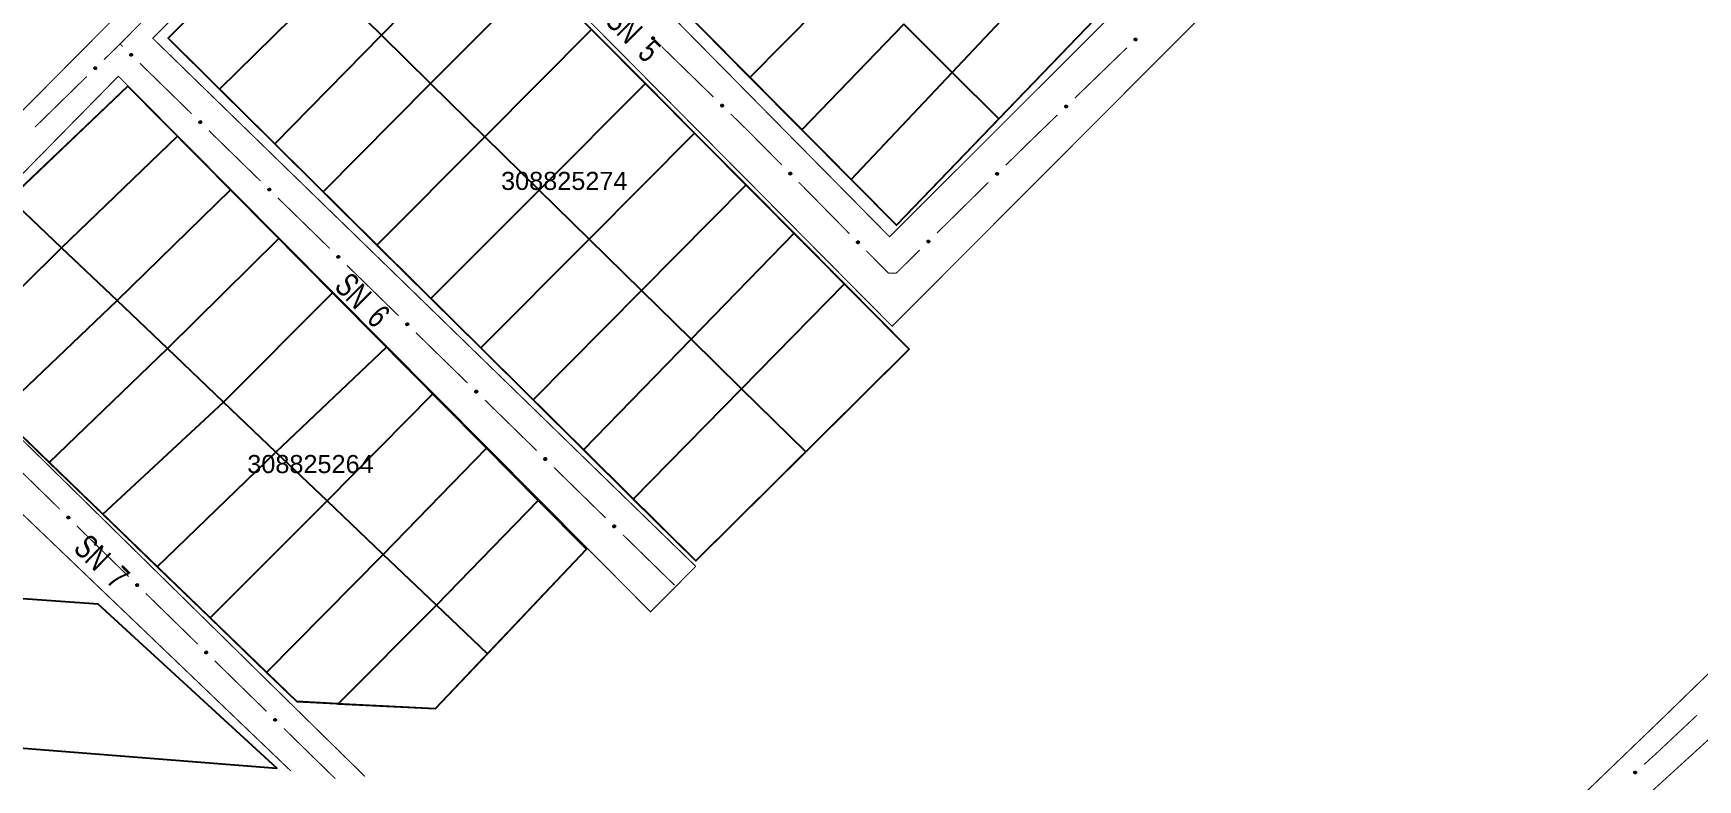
# Model space of a CAD drawing. Extents: x 205150 to 206910, y 4858726 to 4860849.
# Drawn here: x 205541 to 205817.3, y 4860233 to 4860356.9 of the extents above; entities that cross this region are included whole.
import ezdxf

# ---------------------------------------------------------------- set-up
doc = ezdxf.new("R2010")
doc.units = 0
doc.header["$LTSCALE"] = 1.5
doc.header["$MEASUREMENT"] = 0
for name, color, linetype in [('CD-MALHA-LOTES', 7, 'CONTINUOUS'), ('CD_TXT_QUADRA', 7, 'CONTINUOUS'), ('RU-QUADRAS', 6, 'CONTINUOUS'), ('SV-EIXO-ROD-ESTR', 7, 'CONTINUOUS'), ('SV-EIXO-RUA-N-PAV', 6, 'CONTINUOUS'), ('SV-EST-MUNIC-PAV', 20, 'CONTINUOUS'), ('SV-RUA-NAO-PAV-S-GUIA-C-GUIA', 7, 'CONTINUOUS'), ('SV-TXT-RUA-N-PAV-S-GUIA-C-GUIA', 7, 'CONTINUOUS'), ('SV-VIAS-EM-CONSTR', 7, 'CONTINUOUS')]:
    doc.layers.add(name, color=color, linetype=linetype)
doc.styles.add('ARIAL', font='ARIAL.TTF')

msp = doc.modelspace()

# ---------------------------------------------------------------- linework, layer by layer
at = {"layer": 'CD-MALHA-LOTES'}
for points in [[(205335.98, 4860262.91), (205331.3, 4860254.72), (205581.46, 4860234.93), (205551.82, 4860262.18), (205373.88, 4860274.75), (205436.63, 4860374.24), (205420.62, 4860391.27), (205402.32, 4860364.09)], [(205571.93, 4860347.63), (205563.41, 4860356.06), (205581.21, 4860373.81)], [(205598.81, 4860356.55), (205616.64, 4860374.71)], [(205693.55, 4860350.39), (205710.7, 4860368.6)], [(205701.28, 4860342.67), (205718.65, 4860360.7), (205710.7, 4860368.6)], [(205571.93, 4860347.63), (205589.91, 4860365.28)], [(205598.81, 4860356.55), (205589.91, 4860365.28)], [(205606.99, 4860348.53), (205624.84, 4860366.46)], [(205659.98, 4860349.57), (205677.06, 4860366.85)], [(205581.12, 4860338.52), (205598.81, 4860356.55)], [(205606.99, 4860348.53), (205598.81, 4860356.55)], [(205615.97, 4860339.72), (205633.7, 4860357.53)], [(205642.65, 4860348.53), (205633.7, 4860357.53)], [(205659.98, 4860349.57), (205651.81, 4860357.81)], [(205685.52, 4860358.41), (205668.61, 4860340.86)], [(205693.55, 4860350.39), (205685.52, 4860358.41)], [(205589.13, 4860330.59), (205606.99, 4860348.53)], [(205615.97, 4860339.72), (205606.99, 4860348.53)], [(205624.99, 4860330.87), (205642.65, 4860348.53)], [(205650.8, 4860340.33), (205642.65, 4860348.53)], [(205668.61, 4860340.86), (205659.98, 4860349.57)], [(205676.79, 4860332.61), (205693.55, 4860350.39)], [(205701.28, 4860342.67), (205693.55, 4860350.39)], [(205564.96, 4860339.8), (205556.71, 4860348.12), (205537.15, 4860329.49)], [(205571.93, 4860347.63), (205581.12, 4860338.52)], [(205633.29, 4860322.73), (205650.8, 4860340.33)], [(205659.34, 4860331.74), (205650.8, 4860340.33)], [(205676.79, 4860332.61), (205668.61, 4860340.86)], [(205676.79, 4860332.61), (205684.29, 4860325.04), (205701.28, 4860342.67)], [(205545.74, 4860321.3), (205564.96, 4860339.8)], [(205573.78, 4860330.9), (205564.96, 4860339.8)], [(205581.12, 4860338.52), (205589.13, 4860330.59)], [(205598.06, 4860321.74), (205615.97, 4860339.72)], [(205624.99, 4860330.87), (205615.97, 4860339.72)], [(205641.97, 4860314.21), (205659.34, 4860331.74)], [(205667.31, 4860323.72), (205659.34, 4860331.74)], [(205545.74, 4860321.3), (205537.15, 4860329.49)], [(205554.94, 4860312.53), (205573.78, 4860330.9)], [(205581.79, 4860322.82), (205573.78, 4860330.9)], [(205589.13, 4860330.59), (205598.06, 4860321.74)], [(205607, 4860312.89), (205624.99, 4860330.87)], [(205633.29, 4860322.73), (205624.99, 4860330.87)], [(205650.21, 4860306.13), (205667.31, 4860323.72)], [(205675.67, 4860315.3), (205667.31, 4860323.72)], [(205526.49, 4860302.26), (205545.74, 4860321.3)], [(205554.94, 4860312.53), (205545.74, 4860321.3)], [(205563.3, 4860304.57), (205581.79, 4860322.82)], [(205590.72, 4860313.81), (205581.79, 4860322.82)], [(205598.06, 4860321.74), (205607, 4860312.89)], [(205615.3, 4860304.67), (205633.29, 4860322.73)], [(205641.97, 4860314.21), (205633.29, 4860322.73)], [(205658.6, 4860297.9), (205675.67, 4860315.3)], [(205675.67, 4860315.3), (205686.43, 4860304.48), (205669.26, 4860287.45)], [(205535.27, 4860293.79), (205554.94, 4860312.53)], [(205563.3, 4860304.57), (205554.94, 4860312.53)], [(205572.6, 4860295.69), (205590.72, 4860313.81)], [(205599.66, 4860304.79), (205590.72, 4860313.81)], [(205607, 4860312.89), (205615.3, 4860304.67)], [(205623.98, 4860296.06), (205641.97, 4860314.21)], [(205650.21, 4860306.13), (205641.97, 4860314.21)], [(205543.7, 4860285.66), (205563.3, 4860304.57)], [(205572.6, 4860295.69), (205563.3, 4860304.57)], [(205581.31, 4860287.4), (205599.66, 4860304.79)], [(205607.33, 4860297.05), (205599.66, 4860304.79)], [(205615.3, 4860304.67), (205623.98, 4860296.06)], [(205632.36, 4860287.77), (205650.21, 4860306.13)], [(205658.6, 4860297.9), (205650.21, 4860306.13)], [(205589.81, 4860279.29), (205607.33, 4860297.05)], [(205616.26, 4860288.04), (205607.33, 4860297.05)], [(205623.98, 4860296.06), (205632.36, 4860287.77)], [(205640.62, 4860279.59), (205658.6, 4860297.9)], [(205669.26, 4860287.45), (205658.6, 4860297.9)], [(205535.27, 4860293.79), (205543.7, 4860285.66)], [(205552.59, 4860277.07), (205572.6, 4860295.69)], [(205581.31, 4860287.4), (205572.6, 4860295.69)], [(205599.11, 4860270.43), (205616.26, 4860288.04)], [(205624.85, 4860279.38), (205616.26, 4860288.04)], [(205632.36, 4860287.77), (205640.62, 4860279.59)], [(205543.7, 4860285.66), (205552.59, 4860277.07)], [(205561.61, 4860268.36), (205581.31, 4860287.4)], [(205589.81, 4860279.29), (205581.31, 4860287.4)], [(205669.26, 4860287.45), (205650.98, 4860269.33), (205640.62, 4860279.59)], [(205570.38, 4860259.89), (205589.81, 4860279.29)], [(205599.11, 4860270.43), (205589.81, 4860279.29)], [(205607.94, 4860262.02), (205624.85, 4860279.38)], [(205616.41, 4860253.94), (205632.87, 4860271.29), (205624.85, 4860279.38)], [(205552.59, 4860277.07), (205561.61, 4860268.36)], [(205561.61, 4860268.36), (205570.38, 4860259.89)], [(205579.75, 4860250.85), (205599.11, 4860270.43)], [(205607.94, 4860262.02), (205599.11, 4860270.43)], [(205570.38, 4860259.89), (205579.75, 4860250.85)], [(205591.67, 4860245.65), (205607.94, 4860262.02)], [(205616.41, 4860253.94), (205607.94, 4860262.02)], [(205591.67, 4860245.65), (205607.79, 4860244.84), (205616.41, 4860253.94)], [(205591.67, 4860245.65), (205584.78, 4860245.99), (205579.75, 4860250.85)]]:
    msp.add_lwpolyline(points, dxfattribs=at)
at = {"layer": 'RU-QUADRAS'}
for points in [[(205643.19, 4860435.61), (205718.65, 4860360.7), (205684.29, 4860325.04), (205608.61, 4860401.4)], [(205420.62, 4860391.27), (205402.32, 4860364.09), (205335.98, 4860262.91), (205331.3, 4860254.72), (205581.46, 4860234.93), (205551.82, 4860262.18), (205373.88, 4860274.75), (205436.63, 4860374.24)], [(205599.45, 4860392), (205686.43, 4860304.48), (205650.98, 4860269.33), (205563.41, 4860356.06)], [(205556.71, 4860348.12), (205517.6, 4860310.85), (205584.78, 4860245.99), (205607.79, 4860244.84), (205632.87, 4860271.29)]]:
    msp.add_lwpolyline(points, close=True, dxfattribs=at)
at = {"layer": 'SV-EIXO-ROD-ESTR', "const_width": 0.18, "flags": 128}
for points in [[(205810.19, 4860237.21), (205817.16, 4860243.75)], [(205808.38, 4860235.58), (205809.86, 4860236.92)], [(205809.86, 4860236.92), (205810.19, 4860237.21)]]:
    msp.add_lwpolyline(points, dxfattribs=at)
at = {"layer": 'SV-EIXO-ROD-ESTR', "flags": 128}
msp.add_lwpolyline([(205806.71, 4860234.22), (205806.71, 4860234.27), (205806.72, 4860234.31), (205806.74, 4860234.35), (205806.77, 4860234.37), (205806.8, 4860234.39), (205806.83, 4860234.41), (205806.87, 4860234.42), (205806.92, 4860234.41), (205806.96, 4860234.4), (205806.99, 4860234.38), (205807.02, 4860234.36), (205807.04, 4860234.33), (205807.05, 4860234.29), (205807.06, 4860234.25), (205807.06, 4860234.2), (205807.05, 4860234.16), (205807.03, 4860234.13), (205807, 4860234.11), (205806.97, 4860234.09), (205806.94, 4860234.07), (205806.9, 4860234.06), (205806.85, 4860234.07), (205806.81, 4860234.08), (205806.78, 4860234.1), (205806.75, 4860234.12), (205806.73, 4860234.15), (205806.72, 4860234.18), (205806.71, 4860234.22)], close=True, dxfattribs=at)
for points in [[(205806.71, 4860234.22), (205806.87, 4860234.42)], [(205806.71, 4860234.27), (205806.83, 4860234.41)], [(205806.71, 4860234.25), (205806.84, 4860234.41)], [(205806.71, 4860234.2), (205806.89, 4860234.41)], [(205806.72, 4860234.18), (205806.92, 4860234.41)], [(205806.72, 4860234.31), (205806.8, 4860234.39)], [(205806.72, 4860234.3), (205806.81, 4860234.39)], [(205806.73, 4860234.15), (205806.96, 4860234.4)], [(205806.73, 4860234.17), (205806.93, 4860234.4)], [(205806.75, 4860234.14), (205806.97, 4860234.39)], [(205806.75, 4860234.12), (205806.99, 4860234.38)], [(205806.77, 4860234.11), (205807.01, 4860234.37)], [(205806.78, 4860234.1), (205807.02, 4860234.36)], [(205806.8, 4860234.09), (205807.03, 4860234.34)], [(205806.81, 4860234.08), (205807.04, 4860234.33)], [(205806.83, 4860234.07), (205807.04, 4860234.31)], [(205806.85, 4860234.07), (205807.05, 4860234.29)], [(205806.88, 4860234.07), (205807.06, 4860234.27)], [(205806.9, 4860234.06), (205807.06, 4860234.25)], [(205806.92, 4860234.07), (205807.05, 4860234.22)], [(205806.94, 4860234.07), (205807.06, 4860234.2)], [(205806.96, 4860234.08), (205807.05, 4860234.18)], [(205806.97, 4860234.09), (205807.05, 4860234.16)]]:
    msp.add_lwpolyline(points, dxfattribs=at)
at = {"layer": 'SV-EIXO-RUA-N-PAV', "const_width": 0.18, "flags": 128}
for points in [[(205555.45, 4860355.11), (205561.25, 4860360.98)], [(205552.77, 4860352.49), (205554.92, 4860354.59)], [(205554.92, 4860354.59), (205555.45, 4860355.11)], [(205555.87, 4860354.69), (205555.45, 4860355.11)], [(205645.33, 4860354.68), (205653.92, 4860346.3)], [(205713.9, 4860346.13), (205722.53, 4860354.47)], [(205567.33, 4860343.52), (205558.74, 4860351.9)], [(205541.33, 4860341.31), (205549.91, 4860349.7)], [(205656.79, 4860343.5), (205658.93, 4860341.41)], [(205705.99, 4860338.49), (205711.02, 4860343.35)], [(205578.78, 4860332.35), (205570.19, 4860340.73)], [(205658.93, 4860341.41), (205659.6, 4860340.76)], [(205659.6, 4860340.76), (205665.27, 4860335.02)], [(205702.43, 4860334.98), (205705.99, 4860338.49)], [(205705.99, 4860338.49), (205705.99, 4860338.49)], [(205668.08, 4860332.17), (205676.5, 4860323.62)], [(205691.03, 4860323.75), (205699.58, 4860332.17)], [(205585.49, 4860325.81), (205581.65, 4860329.56)], [(205585.94, 4860325.37), (205585.49, 4860325.81)], [(205590.24, 4860321.18), (205585.94, 4860325.37)], [(205679.31, 4860320.78), (205682.82, 4860317.22)], [(205684.26, 4860317.08), (205688.18, 4860320.94)], [(205601.68, 4860310), (205593.1, 4860318.38)], [(205682.82, 4860317.22), (205682.96, 4860317.08)], [(205682.96, 4860317.08), (205683.76, 4860317.08)], [(205683.76, 4860317.08), (205684.26, 4860317.08)], [(205613.13, 4860298.83), (205604.55, 4860307.21)], [(205624.58, 4860287.65), (205616, 4860296.03)], [(205545.43, 4860277.93), (205537.56, 4860285.62)], [(205636.03, 4860276.47), (205627.45, 4860284.86)], [(205556.87, 4860266.74), (205548.29, 4860275.13)], [(205647.48, 4860265.3), (205638.9, 4860273.68)], [(205568.31, 4860255.56), (205559.73, 4860263.94)], [(205579.75, 4860244.37), (205571.17, 4860252.76)], [(205591.19, 4860233.18), (205582.61, 4860241.57)]]:
    msp.add_lwpolyline(points, dxfattribs=at)
at = {"layer": 'SV-EIXO-RUA-N-PAV', "flags": 128}
for points in [[(205643.87, 4860356.25), (205643.92, 4860356.25), (205643.97, 4860356.24), (205644, 4860356.23), (205644.02, 4860356.2), (205644.05, 4860356.18), (205644.06, 4860356.14), (205644.08, 4860356.11), (205644.08, 4860356.06), (205644.07, 4860356.01), (205644.05, 4860355.98), (205644.03, 4860355.95), (205644, 4860355.93), (205643.97, 4860355.91), (205643.93, 4860355.9), (205643.88, 4860355.9), (205643.84, 4860355.91), (205643.81, 4860355.93), (205643.78, 4860355.95), (205643.75, 4860355.98), (205643.74, 4860356.01), (205643.73, 4860356.05), (205643.73, 4860356.1), (205643.73, 4860356.14), (205643.75, 4860356.17), (205643.78, 4860356.2), (205643.8, 4860356.22), (205643.83, 4860356.24), (205643.87, 4860356.25)], [(205723.79, 4860355.84), (205723.79, 4860355.89), (205723.8, 4860355.93), (205723.82, 4860355.96), (205723.84, 4860355.98), (205723.87, 4860356.01), (205723.9, 4860356.02), (205723.94, 4860356.03), (205723.99, 4860356.03), (205724.03, 4860356.02), (205724.07, 4860356), (205724.09, 4860355.98), (205724.12, 4860355.95), (205724.13, 4860355.92), (205724.14, 4860355.88), (205724.14, 4860355.83), (205724.13, 4860355.79), (205724.11, 4860355.76), (205724.09, 4860355.73), (205724.06, 4860355.71), (205724.03, 4860355.69), (205723.99, 4860355.68), (205723.94, 4860355.68), (205723.9, 4860355.69), (205723.87, 4860355.71), (205723.84, 4860355.74), (205723.82, 4860355.76), (205723.8, 4860355.79), (205723.79, 4860355.84)], [(205551.16, 4860351.07), (205551.16, 4860351.12), (205551.17, 4860351.16), (205551.19, 4860351.2), (205551.21, 4860351.22), (205551.24, 4860351.24), (205551.27, 4860351.26), (205551.31, 4860351.27), (205551.36, 4860351.27), (205551.4, 4860351.26), (205551.44, 4860351.24), (205551.46, 4860351.22), (205551.49, 4860351.19), (205551.5, 4860351.16), (205551.51, 4860351.12), (205551.51, 4860351.07), (205551.5, 4860351.03), (205551.48, 4860350.99), (205551.46, 4860350.97), (205551.43, 4860350.94), (205551.4, 4860350.93), (205551.36, 4860350.92), (205551.31, 4860350.92), (205551.27, 4860350.93), (205551.24, 4860350.95), (205551.21, 4860350.97), (205551.19, 4860351), (205551.17, 4860351.03), (205551.16, 4860351.07)], [(205557.33, 4860353.12), (205557.28, 4860353.12), (205557.24, 4860353.13), (205557.21, 4860353.14), (205557.18, 4860353.17), (205557.16, 4860353.19), (205557.14, 4860353.22), (205557.13, 4860353.26), (205557.13, 4860353.31), (205557.14, 4860353.36), (205557.16, 4860353.39), (205557.18, 4860353.42), (205557.2, 4860353.44), (205557.24, 4860353.46), (205557.28, 4860353.47), (205557.33, 4860353.47), (205557.37, 4860353.46), (205557.4, 4860353.44), (205557.43, 4860353.42), (205557.45, 4860353.39), (205557.47, 4860353.36), (205557.48, 4860353.32), (205557.48, 4860353.27), (205557.47, 4860353.23), (205557.45, 4860353.2), (205557.43, 4860353.17), (205557.4, 4860353.15), (205557.37, 4860353.13), (205557.33, 4860353.12)], [(205655.33, 4860345.08), (205655.38, 4860345.08), (205655.42, 4860345.07), (205655.45, 4860345.06), (205655.48, 4860345.03), (205655.5, 4860345.01), (205655.52, 4860344.97), (205655.53, 4860344.93), (205655.53, 4860344.88), (205655.52, 4860344.84), (205655.5, 4860344.81), (205655.48, 4860344.78), (205655.46, 4860344.76), (205655.42, 4860344.74), (205655.38, 4860344.73), (205655.33, 4860344.73), (205655.29, 4860344.74), (205655.26, 4860344.76), (205655.23, 4860344.78), (205655.21, 4860344.81), (205655.19, 4860344.84), (205655.18, 4860344.88), (205655.18, 4860344.93), (205655.19, 4860344.97), (205655.21, 4860345), (205655.23, 4860345.03), (205655.26, 4860345.05), (205655.29, 4860345.07), (205655.33, 4860345.08)], [(205712.28, 4860344.72), (205712.28, 4860344.77), (205712.29, 4860344.81), (205712.31, 4860344.84), (205712.34, 4860344.87), (205712.36, 4860344.89), (205712.4, 4860344.91), (205712.44, 4860344.92), (205712.49, 4860344.92), (205712.53, 4860344.9), (205712.56, 4860344.89), (205712.59, 4860344.86), (205712.61, 4860344.84), (205712.62, 4860344.8), (205712.63, 4860344.76), (205712.63, 4860344.71), (205712.62, 4860344.67), (205712.6, 4860344.64), (205712.58, 4860344.61), (205712.55, 4860344.59), (205712.52, 4860344.58), (205712.48, 4860344.57), (205712.43, 4860344.57), (205712.39, 4860344.58), (205712.36, 4860344.59), (205712.33, 4860344.62), (205712.31, 4860344.65), (205712.29, 4860344.68), (205712.28, 4860344.72)], [(205568.79, 4860341.95), (205568.74, 4860341.95), (205568.69, 4860341.95), (205568.66, 4860341.97), (205568.64, 4860342), (205568.61, 4860342.02), (205568.6, 4860342.05), (205568.58, 4860342.09), (205568.58, 4860342.14), (205568.59, 4860342.19), (205568.61, 4860342.22), (205568.63, 4860342.25), (205568.66, 4860342.27), (205568.69, 4860342.29), (205568.73, 4860342.3), (205568.78, 4860342.3), (205568.82, 4860342.29), (205568.86, 4860342.27), (205568.88, 4860342.25), (205568.91, 4860342.22), (205568.92, 4860342.19), (205568.93, 4860342.15), (205568.93, 4860342.1), (205568.93, 4860342.06), (205568.91, 4860342.03), (205568.89, 4860342), (205568.86, 4860341.98), (205568.83, 4860341.96), (205568.79, 4860341.95)], [(205666.65, 4860333.77), (205666.7, 4860333.77), (205666.74, 4860333.76), (205666.77, 4860333.74), (205666.8, 4860333.72), (205666.82, 4860333.69), (205666.84, 4860333.66), (205666.85, 4860333.62), (205666.85, 4860333.57), (205666.84, 4860333.53), (205666.82, 4860333.5), (205666.8, 4860333.47), (205666.77, 4860333.45), (205666.74, 4860333.43), (205666.7, 4860333.42), (205666.65, 4860333.42), (205666.6, 4860333.43), (205666.57, 4860333.45), (205666.55, 4860333.47), (205666.52, 4860333.5), (205666.51, 4860333.53), (205666.5, 4860333.57), (205666.5, 4860333.62), (205666.51, 4860333.66), (205666.52, 4860333.69), (205666.55, 4860333.72), (205666.58, 4860333.74), (205666.61, 4860333.76), (205666.65, 4860333.77)], [(205700.82, 4860333.55), (205700.82, 4860333.6), (205700.83, 4860333.64), (205700.85, 4860333.68), (205700.88, 4860333.7), (205700.9, 4860333.72), (205700.93, 4860333.74), (205700.97, 4860333.75), (205701.02, 4860333.75), (205701.07, 4860333.74), (205701.1, 4860333.72), (205701.13, 4860333.7), (205701.15, 4860333.67), (205701.16, 4860333.64), (205701.17, 4860333.6), (205701.17, 4860333.55), (205701.16, 4860333.51), (205701.15, 4860333.48), (205701.12, 4860333.45), (205701.09, 4860333.43), (205701.06, 4860333.41), (205701.02, 4860333.4), (205700.97, 4860333.4), (205700.93, 4860333.41), (205700.9, 4860333.43), (205700.87, 4860333.45), (205700.85, 4860333.48), (205700.83, 4860333.51), (205700.82, 4860333.55)], [(205580.24, 4860330.78), (205580.19, 4860330.77), (205580.15, 4860330.78), (205580.12, 4860330.8), (205580.09, 4860330.82), (205580.07, 4860330.85), (205580.05, 4860330.88), (205580.04, 4860330.92), (205580.04, 4860330.97), (205580.05, 4860331.01), (205580.06, 4860331.05), (205580.09, 4860331.08), (205580.11, 4860331.1), (205580.15, 4860331.11), (205580.19, 4860331.13), (205580.24, 4860331.13), (205580.28, 4860331.12), (205580.31, 4860331.1), (205580.34, 4860331.08), (205580.36, 4860331.05), (205580.38, 4860331.02), (205580.39, 4860330.98), (205580.39, 4860330.93), (205580.38, 4860330.89), (205580.36, 4860330.85), (205580.34, 4860330.83), (205580.31, 4860330.8), (205580.28, 4860330.79), (205580.24, 4860330.78)], [(205677.88, 4860322.38), (205677.93, 4860322.38), (205677.98, 4860322.37), (205678.01, 4860322.35), (205678.03, 4860322.33), (205678.06, 4860322.3), (205678.07, 4860322.27), (205678.08, 4860322.23), (205678.08, 4860322.18), (205678.07, 4860322.14), (205678.06, 4860322.1), (205678.03, 4860322.08), (205678.01, 4860322.06), (205677.97, 4860322.04), (205677.93, 4860322.03), (205677.88, 4860322.03), (205677.84, 4860322.04), (205677.81, 4860322.06), (205677.78, 4860322.08), (205677.76, 4860322.11), (205677.74, 4860322.14), (205677.73, 4860322.18), (205677.73, 4860322.23), (205677.74, 4860322.27), (205677.76, 4860322.3), (205677.78, 4860322.33), (205677.81, 4860322.35), (205677.84, 4860322.37), (205677.88, 4860322.38)], [(205689.43, 4860322.32), (205689.43, 4860322.37), (205689.44, 4860322.42), (205689.45, 4860322.45), (205689.48, 4860322.47), (205689.5, 4860322.5), (205689.54, 4860322.51), (205689.58, 4860322.52), (205689.63, 4860322.52), (205689.67, 4860322.51), (205689.7, 4860322.49), (205689.73, 4860322.47), (205689.75, 4860322.44), (205689.77, 4860322.41), (205689.78, 4860322.37), (205689.78, 4860322.32), (205689.77, 4860322.28), (205689.75, 4860322.25), (205689.72, 4860322.22), (205689.7, 4860322.2), (205689.66, 4860322.18), (205689.62, 4860322.17), (205689.57, 4860322.17), (205689.53, 4860322.18), (205689.5, 4860322.2), (205689.48, 4860322.22), (205689.45, 4860322.25), (205689.43, 4860322.28), (205689.43, 4860322.32)], [(205591.69, 4860319.6), (205591.64, 4860319.6), (205591.6, 4860319.61), (205591.57, 4860319.63), (205591.54, 4860319.65), (205591.52, 4860319.68), (205591.5, 4860319.71), (205591.49, 4860319.75), (205591.49, 4860319.8), (205591.5, 4860319.84), (205591.52, 4860319.87), (205591.54, 4860319.9), (205591.57, 4860319.92), (205591.6, 4860319.94), (205591.64, 4860319.95), (205591.69, 4860319.95), (205591.73, 4860319.94), (205591.76, 4860319.93), (205591.79, 4860319.9), (205591.81, 4860319.87), (205591.83, 4860319.84), (205591.84, 4860319.8), (205591.84, 4860319.75), (205591.83, 4860319.71), (205591.82, 4860319.68), (205591.79, 4860319.65), (205591.77, 4860319.63), (205591.73, 4860319.61), (205591.69, 4860319.6)], [(205603.14, 4860308.43), (205603.09, 4860308.42), (205603.05, 4860308.43), (205603.02, 4860308.45), (205602.99, 4860308.47), (205602.97, 4860308.5), (205602.95, 4860308.53), (205602.94, 4860308.57), (205602.94, 4860308.62), (205602.95, 4860308.66), (205602.97, 4860308.7), (205602.99, 4860308.73), (205603.02, 4860308.75), (205603.05, 4860308.76), (205603.09, 4860308.78), (205603.14, 4860308.78), (205603.18, 4860308.77), (205603.21, 4860308.75), (205603.24, 4860308.73), (205603.26, 4860308.7), (205603.28, 4860308.67), (205603.29, 4860308.63), (205603.29, 4860308.58), (205603.28, 4860308.54), (205603.26, 4860308.5), (205603.24, 4860308.48), (205603.22, 4860308.45), (205603.18, 4860308.44), (205603.14, 4860308.43)], [(205614.59, 4860297.25), (205614.54, 4860297.25), (205614.5, 4860297.26), (205614.47, 4860297.28), (205614.44, 4860297.3), (205614.42, 4860297.32), (205614.4, 4860297.36), (205614.39, 4860297.4), (205614.39, 4860297.45), (205614.4, 4860297.49), (205614.42, 4860297.52), (205614.44, 4860297.55), (205614.46, 4860297.57), (205614.5, 4860297.59), (205614.54, 4860297.6), (205614.59, 4860297.6), (205614.63, 4860297.59), (205614.66, 4860297.57), (205614.69, 4860297.55), (205614.71, 4860297.52), (205614.73, 4860297.49), (205614.74, 4860297.45), (205614.74, 4860297.4), (205614.73, 4860297.36), (205614.71, 4860297.33), (205614.69, 4860297.3), (205614.66, 4860297.28), (205614.63, 4860297.26), (205614.59, 4860297.25)], [(205626.04, 4860286.07), (205625.99, 4860286.07), (205625.95, 4860286.08), (205625.92, 4860286.1), (205625.89, 4860286.12), (205625.87, 4860286.15), (205625.85, 4860286.18), (205625.84, 4860286.22), (205625.84, 4860286.27), (205625.85, 4860286.31), (205625.87, 4860286.35), (205625.89, 4860286.37), (205625.91, 4860286.4), (205625.95, 4860286.41), (205625.99, 4860286.42), (205626.04, 4860286.42), (205626.08, 4860286.42), (205626.11, 4860286.4), (205626.14, 4860286.37), (205626.16, 4860286.35), (205626.18, 4860286.32), (205626.19, 4860286.27), (205626.19, 4860286.23), (205626.18, 4860286.18), (205626.16, 4860286.15), (205626.14, 4860286.13), (205626.11, 4860286.1), (205626.08, 4860286.08), (205626.04, 4860286.07)], [(205546.89, 4860276.35), (205546.84, 4860276.35), (205546.79, 4860276.36), (205546.76, 4860276.38), (205546.74, 4860276.4), (205546.71, 4860276.43), (205546.7, 4860276.46), (205546.68, 4860276.5), (205546.68, 4860276.55), (205546.69, 4860276.59), (205546.71, 4860276.62), (205546.73, 4860276.65), (205546.76, 4860276.67), (205546.79, 4860276.69), (205546.83, 4860276.7), (205546.88, 4860276.7), (205546.92, 4860276.69), (205546.96, 4860276.67), (205546.98, 4860276.65), (205547.01, 4860276.62), (205547.02, 4860276.59), (205547.03, 4860276.55), (205547.03, 4860276.5), (205547.03, 4860276.46), (205547.01, 4860276.43), (205546.98, 4860276.4), (205546.96, 4860276.38), (205546.93, 4860276.36), (205546.89, 4860276.35)], [(205637.49, 4860274.9), (205637.44, 4860274.9), (205637.4, 4860274.91), (205637.37, 4860274.92), (205637.34, 4860274.95), (205637.32, 4860274.97), (205637.3, 4860275), (205637.29, 4860275.04), (205637.29, 4860275.09), (205637.3, 4860275.14), (205637.32, 4860275.17), (205637.34, 4860275.2), (205637.36, 4860275.22), (205637.4, 4860275.24), (205637.44, 4860275.25), (205637.49, 4860275.25), (205637.53, 4860275.24), (205637.56, 4860275.22), (205637.59, 4860275.2), (205637.61, 4860275.17), (205637.63, 4860275.14), (205637.64, 4860275.1), (205637.64, 4860275.05), (205637.63, 4860275.01), (205637.61, 4860274.98), (205637.59, 4860274.95), (205637.56, 4860274.93), (205637.53, 4860274.91), (205637.49, 4860274.9)], [(205558.32, 4860265.16), (205558.28, 4860265.16), (205558.23, 4860265.17), (205558.2, 4860265.19), (205558.18, 4860265.21), (205558.15, 4860265.24), (205558.13, 4860265.27), (205558.12, 4860265.31), (205558.12, 4860265.36), (205558.13, 4860265.4), (205558.15, 4860265.44), (205558.17, 4860265.46), (205558.2, 4860265.49), (205558.23, 4860265.5), (205558.27, 4860265.51), (205558.32, 4860265.51), (205558.36, 4860265.51), (205558.39, 4860265.49), (205558.42, 4860265.46), (205558.45, 4860265.44), (205558.46, 4860265.41), (205558.47, 4860265.36), (205558.47, 4860265.32), (205558.46, 4860265.27), (205558.45, 4860265.24), (205558.42, 4860265.22), (205558.4, 4860265.19), (205558.37, 4860265.17), (205558.32, 4860265.16)], [(205569.76, 4860253.98), (205569.72, 4860253.98), (205569.67, 4860253.99), (205569.64, 4860254), (205569.61, 4860254.03), (205569.59, 4860254.05), (205569.57, 4860254.08), (205569.56, 4860254.12), (205569.56, 4860254.17), (205569.57, 4860254.22), (205569.59, 4860254.25), (205569.61, 4860254.28), (205569.64, 4860254.3), (205569.67, 4860254.32), (205569.71, 4860254.33), (205569.76, 4860254.33), (205569.8, 4860254.32), (205569.83, 4860254.3), (205569.86, 4860254.28), (205569.89, 4860254.25), (205569.9, 4860254.22), (205569.91, 4860254.18), (205569.91, 4860254.13), (205569.9, 4860254.09), (205569.89, 4860254.06), (205569.86, 4860254.03), (205569.84, 4860254.01), (205569.81, 4860253.99), (205569.76, 4860253.98)], [(205581.2, 4860242.79), (205581.15, 4860242.79), (205581.11, 4860242.8), (205581.08, 4860242.82), (205581.05, 4860242.84), (205581.03, 4860242.87), (205581.01, 4860242.9), (205581, 4860242.94), (205581, 4860242.99), (205581.01, 4860243.03), (205581.03, 4860243.06), (205581.05, 4860243.09), (205581.08, 4860243.11), (205581.11, 4860243.13), (205581.15, 4860243.14), (205581.2, 4860243.14), (205581.24, 4860243.13), (205581.27, 4860243.11), (205581.3, 4860243.09), (205581.32, 4860243.06), (205581.34, 4860243.03), (205581.35, 4860242.99), (205581.35, 4860242.94), (205581.34, 4860242.9), (205581.33, 4860242.87), (205581.3, 4860242.84), (205581.28, 4860242.82), (205581.25, 4860242.8), (205581.2, 4860242.79)]]:
    msp.add_lwpolyline(points, close=True, dxfattribs=at)
for points in [[(205643.73, 4860356.14), (205644, 4860355.93)], [(205643.73, 4860356.12), (205643.98, 4860355.92)], [(205643.73, 4860356.1), (205643.97, 4860355.91)], [(205643.73, 4860356.07), (205643.95, 4860355.91)], [(205643.73, 4860356.05), (205643.93, 4860355.9)], [(205643.74, 4860356.03), (205643.9, 4860355.91)], [(205643.74, 4860356.01), (205643.88, 4860355.9)], [(205643.75, 4860356.17), (205644.03, 4860355.95)], [(205643.75, 4860356.15), (205644.01, 4860355.94)], [(205643.75, 4860355.99), (205643.85, 4860355.91)], [(205643.75, 4860355.98), (205643.84, 4860355.91)], [(205643.77, 4860356.18), (205644.04, 4860355.97)], [(205643.78, 4860356.2), (205644.05, 4860355.98)], [(205643.79, 4860356.21), (205644.06, 4860356)], [(205643.8, 4860356.22), (205644.07, 4860356.01)], [(205643.82, 4860356.23), (205644.07, 4860356.04)], [(205643.83, 4860356.24), (205644.08, 4860356.06)], [(205643.85, 4860356.24), (205644.07, 4860356.08)], [(205643.87, 4860356.25), (205644.08, 4860356.11)], [(205643.9, 4860356.25), (205644.07, 4860356.13)], [(205643.92, 4860356.25), (205644.06, 4860356.14)], [(205643.95, 4860356.25), (205644.05, 4860356.17)], [(205643.97, 4860356.24), (205644.05, 4860356.18)], [(205723.79, 4860355.84), (205723.94, 4860356.03)], [(205723.79, 4860355.86), (205723.92, 4860356.02)], [(205723.79, 4860355.89), (205723.9, 4860356.02)], [(205723.8, 4860355.82), (205723.97, 4860356.03)], [(205723.8, 4860355.79), (205723.99, 4860356.03)], [(205723.8, 4860355.91), (205723.88, 4860356.01)], [(205723.8, 4860355.93), (205723.87, 4860356.01)], [(205723.81, 4860355.78), (205724.01, 4860356.02)], [(205723.82, 4860355.76), (205724.03, 4860356.02)], [(205723.83, 4860355.75), (205724.05, 4860356.01)], [(205723.84, 4860355.74), (205724.07, 4860356)], [(205723.85, 4860355.73), (205724.08, 4860355.99)], [(205723.87, 4860355.71), (205724.09, 4860355.98)], [(205723.88, 4860355.7), (205724.1, 4860355.97)], [(205723.9, 4860355.69), (205724.12, 4860355.95)], [(205723.92, 4860355.69), (205724.12, 4860355.93)], [(205723.94, 4860355.68), (205724.13, 4860355.92)], [(205723.96, 4860355.69), (205724.13, 4860355.9)], [(205723.99, 4860355.68), (205724.14, 4860355.88)], [(205724.01, 4860355.69), (205724.14, 4860355.85)], [(205724.03, 4860355.69), (205724.14, 4860355.83)], [(205724.05, 4860355.7), (205724.13, 4860355.8)], [(205724.06, 4860355.71), (205724.13, 4860355.79)], [(205551.16, 4860351.07), (205551.31, 4860351.27)], [(205551.16, 4860351.1), (205551.29, 4860351.26)], [(205551.16, 4860351.12), (205551.27, 4860351.26)], [(205551.17, 4860351.05), (205551.34, 4860351.27)], [(205551.17, 4860351.03), (205551.36, 4860351.27)], [(205551.17, 4860351.14), (205551.25, 4860351.24)], [(205551.17, 4860351.16), (205551.24, 4860351.24)], [(205551.18, 4860351.02), (205551.38, 4860351.26)], [(205551.19, 4860351), (205551.4, 4860351.26)], [(205551.2, 4860350.99), (205551.42, 4860351.25)], [(205551.21, 4860350.97), (205551.44, 4860351.24)], [(205551.23, 4860350.96), (205551.45, 4860351.23)], [(205551.24, 4860350.95), (205551.46, 4860351.22)], [(205551.26, 4860350.94), (205551.47, 4860351.2)], [(205551.27, 4860350.93), (205551.49, 4860351.19)], [(205551.29, 4860350.93), (205551.49, 4860351.17)], [(205551.31, 4860350.92), (205551.5, 4860351.16)], [(205551.34, 4860350.92), (205551.5, 4860351.13)], [(205551.36, 4860350.92), (205551.51, 4860351.12)], [(205551.38, 4860350.93), (205551.51, 4860351.09)], [(205551.4, 4860350.93), (205551.51, 4860351.07)], [(205551.42, 4860350.94), (205551.5, 4860351.04)], [(205551.43, 4860350.94), (205551.5, 4860351.03)], [(205557.37, 4860353.13), (205557.13, 4860353.31)], [(205557.35, 4860353.12), (205557.13, 4860353.29)], [(205557.33, 4860353.12), (205557.13, 4860353.26)], [(205557.4, 4860353.15), (205557.14, 4860353.36)], [(205557.39, 4860353.14), (205557.14, 4860353.33)], [(205557.3, 4860353.12), (205557.14, 4860353.24)], [(205557.28, 4860353.12), (205557.14, 4860353.22)], [(205557.41, 4860353.16), (205557.15, 4860353.37)], [(205557.43, 4860353.17), (205557.16, 4860353.39)], [(205557.26, 4860353.12), (205557.16, 4860353.2)], [(205557.24, 4860353.13), (205557.16, 4860353.19)], [(205557.44, 4860353.19), (205557.17, 4860353.4)], [(205557.45, 4860353.2), (205557.18, 4860353.42)], [(205557.46, 4860353.22), (205557.19, 4860353.43)], [(205557.47, 4860353.23), (205557.2, 4860353.44)], [(205557.48, 4860353.25), (205557.23, 4860353.45)], [(205557.48, 4860353.27), (205557.24, 4860353.46)], [(205557.48, 4860353.3), (205557.26, 4860353.46)], [(205557.48, 4860353.32), (205557.28, 4860353.47)], [(205557.47, 4860353.34), (205557.31, 4860353.46)], [(205557.47, 4860353.36), (205557.33, 4860353.47)], [(205557.46, 4860353.38), (205557.35, 4860353.46)], [(205557.45, 4860353.39), (205557.37, 4860353.46)], [(205655.18, 4860344.93), (205655.42, 4860344.74)], [(205655.18, 4860344.9), (205655.4, 4860344.74)], [(205655.18, 4860344.88), (205655.38, 4860344.73)], [(205655.19, 4860344.97), (205655.46, 4860344.76)], [(205655.19, 4860344.95), (205655.44, 4860344.75)], [(205655.19, 4860344.86), (205655.35, 4860344.74)], [(205655.19, 4860344.84), (205655.33, 4860344.73)], [(205655.2, 4860344.98), (205655.47, 4860344.77)], [(205655.2, 4860344.82), (205655.31, 4860344.74)], [(205655.21, 4860345), (205655.48, 4860344.78)], [(205655.21, 4860344.81), (205655.29, 4860344.74)], [(205655.22, 4860345.01), (205655.49, 4860344.79)], [(205655.23, 4860345.03), (205655.5, 4860344.81)], [(205655.25, 4860345.04), (205655.51, 4860344.83)], [(205655.26, 4860345.05), (205655.52, 4860344.84)], [(205655.27, 4860345.06), (205655.52, 4860344.87)], [(205655.29, 4860345.07), (205655.53, 4860344.88)], [(205655.31, 4860345.07), (205655.53, 4860344.91)], [(205655.33, 4860345.08), (205655.53, 4860344.93)], [(205655.36, 4860345.08), (205655.52, 4860344.96)], [(205655.38, 4860345.08), (205655.52, 4860344.97)], [(205655.4, 4860345.08), (205655.5, 4860344.99)], [(205655.42, 4860345.07), (205655.5, 4860345.01)], [(205712.28, 4860344.72), (205712.44, 4860344.92)], [(205712.28, 4860344.75), (205712.41, 4860344.91)], [(205712.28, 4860344.77), (205712.4, 4860344.91)], [(205712.29, 4860344.68), (205712.49, 4860344.92)], [(205712.29, 4860344.7), (205712.46, 4860344.91)], [(205712.29, 4860344.79), (205712.37, 4860344.89)], [(205712.29, 4860344.81), (205712.36, 4860344.89)], [(205712.3, 4860344.67), (205712.5, 4860344.91)], [(205712.31, 4860344.65), (205712.53, 4860344.9)], [(205712.32, 4860344.64), (205712.54, 4860344.89)], [(205712.33, 4860344.62), (205712.56, 4860344.89)], [(205712.35, 4860344.61), (205712.57, 4860344.87)], [(205712.36, 4860344.59), (205712.59, 4860344.86)], [(205712.38, 4860344.59), (205712.6, 4860344.85)], [(205712.39, 4860344.58), (205712.61, 4860344.84)], [(205712.41, 4860344.57), (205712.61, 4860344.82)], [(205712.43, 4860344.57), (205712.62, 4860344.8)], [(205712.46, 4860344.57), (205712.63, 4860344.78)], [(205712.48, 4860344.57), (205712.63, 4860344.76)], [(205712.5, 4860344.58), (205712.63, 4860344.73)], [(205712.52, 4860344.58), (205712.63, 4860344.71)], [(205712.54, 4860344.59), (205712.62, 4860344.69)], [(205712.55, 4860344.59), (205712.62, 4860344.67)], [(205568.83, 4860341.96), (205568.58, 4860342.14)], [(205568.79, 4860341.95), (205568.58, 4860342.09)], [(205568.86, 4860341.98), (205568.59, 4860342.19)], [(205568.84, 4860341.97), (205568.59, 4860342.16)], [(205568.81, 4860341.95), (205568.59, 4860342.12)], [(205568.87, 4860341.99), (205568.6, 4860342.2)], [(205568.76, 4860341.95), (205568.6, 4860342.07)], [(205568.74, 4860341.95), (205568.6, 4860342.05)], [(205568.89, 4860342), (205568.61, 4860342.22)], [(205568.71, 4860341.95), (205568.61, 4860342.03)], [(205568.69, 4860341.95), (205568.61, 4860342.02)], [(205568.9, 4860342.01), (205568.62, 4860342.23)], [(205568.91, 4860342.03), (205568.63, 4860342.25)], [(205568.92, 4860342.04), (205568.65, 4860342.26)], [(205568.93, 4860342.06), (205568.66, 4860342.27)], [(205568.93, 4860342.08), (205568.68, 4860342.27)], [(205568.93, 4860342.1), (205568.69, 4860342.29)], [(205568.93, 4860342.13), (205568.72, 4860342.29)], [(205568.93, 4860342.15), (205568.73, 4860342.3)], [(205568.92, 4860342.17), (205568.76, 4860342.29)], [(205568.92, 4860342.19), (205568.78, 4860342.3)], [(205568.91, 4860342.21), (205568.81, 4860342.29)], [(205568.91, 4860342.22), (205568.82, 4860342.29)], [(205666.5, 4860333.64), (205666.75, 4860333.44)], [(205666.5, 4860333.62), (205666.74, 4860333.43)], [(205666.5, 4860333.6), (205666.71, 4860333.43)], [(205666.5, 4860333.57), (205666.7, 4860333.42)], [(205666.51, 4860333.66), (205666.77, 4860333.45)], [(205666.51, 4860333.55), (205666.66, 4860333.43)], [(205666.51, 4860333.53), (205666.65, 4860333.42)], [(205666.52, 4860333.69), (205666.8, 4860333.47)], [(205666.52, 4860333.68), (205666.78, 4860333.46)], [(205666.52, 4860333.51), (205666.62, 4860333.43)], [(205666.52, 4860333.5), (205666.6, 4860333.43)], [(205666.54, 4860333.71), (205666.8, 4860333.48)], [(205666.55, 4860333.72), (205666.82, 4860333.5)], [(205666.57, 4860333.73), (205666.83, 4860333.52)], [(205666.58, 4860333.74), (205666.84, 4860333.53)], [(205666.59, 4860333.75), (205666.84, 4860333.55)], [(205666.61, 4860333.76), (205666.85, 4860333.57)], [(205666.63, 4860333.76), (205666.84, 4860333.6)], [(205666.65, 4860333.77), (205666.85, 4860333.62)], [(205666.68, 4860333.77), (205666.84, 4860333.65)], [(205666.7, 4860333.77), (205666.84, 4860333.66)], [(205666.72, 4860333.77), (205666.82, 4860333.68)], [(205666.74, 4860333.76), (205666.82, 4860333.69)], [(205700.82, 4860333.55), (205700.97, 4860333.75)], [(205700.82, 4860333.6), (205700.93, 4860333.74)], [(205700.83, 4860333.53), (205701, 4860333.75)], [(205700.83, 4860333.51), (205701.02, 4860333.75)], [(205700.83, 4860333.58), (205700.95, 4860333.74)], [(205700.83, 4860333.63), (205700.91, 4860333.73)], [(205700.83, 4860333.64), (205700.9, 4860333.72)], [(205700.85, 4860333.5), (205701.04, 4860333.74)], [(205700.85, 4860333.48), (205701.07, 4860333.74)], [(205700.86, 4860333.47), (205701.08, 4860333.73)], [(205700.87, 4860333.45), (205701.1, 4860333.72)], [(205700.89, 4860333.44), (205701.11, 4860333.71)], [(205700.9, 4860333.43), (205701.13, 4860333.7)], [(205700.92, 4860333.42), (205701.14, 4860333.68)], [(205700.93, 4860333.41), (205701.15, 4860333.67)], [(205700.96, 4860333.41), (205701.15, 4860333.65)], [(205700.97, 4860333.4), (205701.16, 4860333.64)], [(205701, 4860333.4), (205701.17, 4860333.62)], [(205701.02, 4860333.4), (205701.17, 4860333.6)], [(205701.04, 4860333.41), (205701.17, 4860333.57)], [(205701.06, 4860333.41), (205701.17, 4860333.55)], [(205701.08, 4860333.42), (205701.17, 4860333.52)], [(205701.09, 4860333.43), (205701.16, 4860333.51)], [(205580.28, 4860330.79), (205580.04, 4860330.97)], [(205580.26, 4860330.78), (205580.04, 4860330.95)], [(205580.24, 4860330.78), (205580.04, 4860330.92)], [(205580.31, 4860330.8), (205580.05, 4860331.01)], [(205580.29, 4860330.8), (205580.05, 4860330.99)], [(205580.21, 4860330.78), (205580.05, 4860330.9)], [(205580.19, 4860330.77), (205580.05, 4860330.88)], [(205580.34, 4860330.83), (205580.06, 4860331.05)], [(205580.32, 4860330.82), (205580.06, 4860331.03)], [(205580.17, 4860330.78), (205580.07, 4860330.86)], [(205580.15, 4860330.78), (205580.07, 4860330.85)], [(205580.35, 4860330.84), (205580.08, 4860331.06)], [(205580.36, 4860330.85), (205580.09, 4860331.08)], [(205580.37, 4860330.87), (205580.1, 4860331.08)], [(205580.38, 4860330.89), (205580.11, 4860331.1)], [(205580.38, 4860330.91), (205580.13, 4860331.1)], [(205580.39, 4860330.93), (205580.15, 4860331.11)], [(205580.39, 4860330.95), (205580.17, 4860331.12)], [(205580.39, 4860330.98), (205580.19, 4860331.13)], [(205580.38, 4860331), (205580.22, 4860331.12)], [(205580.38, 4860331.02), (205580.24, 4860331.13)], [(205580.37, 4860331.04), (205580.26, 4860331.12)], [(205580.36, 4860331.05), (205580.28, 4860331.12)], [(205677.73, 4860322.23), (205677.97, 4860322.04)], [(205677.73, 4860322.18), (205677.93, 4860322.03)], [(205677.74, 4860322.27), (205678.01, 4860322.06)], [(205677.74, 4860322.25), (205677.98, 4860322.05)], [(205677.74, 4860322.2), (205677.95, 4860322.04)], [(205677.74, 4860322.16), (205677.9, 4860322.03)], [(205677.74, 4860322.14), (205677.88, 4860322.03)], [(205677.75, 4860322.28), (205678.02, 4860322.07)], [(205677.75, 4860322.12), (205677.86, 4860322.04)], [(205677.76, 4860322.3), (205678.03, 4860322.08)], [(205677.76, 4860322.11), (205677.84, 4860322.04)], [(205677.77, 4860322.31), (205678.04, 4860322.09)], [(205677.78, 4860322.33), (205678.06, 4860322.1)], [(205677.8, 4860322.34), (205678.06, 4860322.13)], [(205677.81, 4860322.35), (205678.07, 4860322.14)], [(205677.83, 4860322.36), (205678.07, 4860322.16)], [(205677.84, 4860322.37), (205678.08, 4860322.18)], [(205677.86, 4860322.37), (205678.08, 4860322.21)], [(205677.88, 4860322.38), (205678.08, 4860322.23)], [(205677.91, 4860322.38), (205678.07, 4860322.25)], [(205677.93, 4860322.38), (205678.07, 4860322.27)], [(205677.96, 4860322.37), (205678.06, 4860322.29)], [(205677.98, 4860322.37), (205678.06, 4860322.3)], [(205689.43, 4860322.3), (205689.6, 4860322.52)], [(205689.43, 4860322.28), (205689.63, 4860322.52)], [(205689.43, 4860322.32), (205689.58, 4860322.52)], [(205689.43, 4860322.35), (205689.55, 4860322.51)], [(205689.43, 4860322.37), (205689.54, 4860322.51)], [(205689.43, 4860322.4), (205689.51, 4860322.5)], [(205689.44, 4860322.42), (205689.5, 4860322.5)], [(205689.45, 4860322.27), (205689.64, 4860322.51)], [(205689.45, 4860322.25), (205689.67, 4860322.51)], [(205689.47, 4860322.24), (205689.68, 4860322.5)], [(205689.48, 4860322.22), (205689.7, 4860322.49)], [(205689.49, 4860322.21), (205689.72, 4860322.48)], [(205689.5, 4860322.2), (205689.73, 4860322.47)], [(205689.52, 4860322.19), (205689.74, 4860322.46)], [(205689.53, 4860322.18), (205689.75, 4860322.44)], [(205689.56, 4860322.18), (205689.76, 4860322.42)], [(205689.57, 4860322.17), (205689.77, 4860322.41)], [(205689.6, 4860322.18), (205689.77, 4860322.39)], [(205689.62, 4860322.17), (205689.78, 4860322.37)], [(205689.65, 4860322.18), (205689.77, 4860322.34)], [(205689.66, 4860322.18), (205689.78, 4860322.32)], [(205689.68, 4860322.19), (205689.77, 4860322.3)], [(205689.7, 4860322.2), (205689.77, 4860322.28)], [(205591.73, 4860319.61), (205591.49, 4860319.8)], [(205591.71, 4860319.61), (205591.49, 4860319.77)], [(205591.69, 4860319.6), (205591.49, 4860319.75)], [(205591.77, 4860319.63), (205591.5, 4860319.84)], [(205591.75, 4860319.62), (205591.5, 4860319.82)], [(205591.67, 4860319.6), (205591.5, 4860319.72)], [(205591.64, 4860319.6), (205591.5, 4860319.71)], [(205591.78, 4860319.64), (205591.51, 4860319.85)], [(205591.79, 4860319.65), (205591.52, 4860319.87)], [(205591.62, 4860319.61), (205591.52, 4860319.69)], [(205591.6, 4860319.61), (205591.52, 4860319.68)], [(205591.8, 4860319.67), (205591.53, 4860319.89)], [(205591.82, 4860319.68), (205591.54, 4860319.9)], [(205591.82, 4860319.7), (205591.55, 4860319.91)], [(205591.83, 4860319.71), (205591.57, 4860319.92)], [(205591.84, 4860319.74), (205591.59, 4860319.93)], [(205591.84, 4860319.75), (205591.6, 4860319.94)], [(205591.84, 4860319.78), (205591.62, 4860319.94)], [(205591.84, 4860319.8), (205591.64, 4860319.95)], [(205591.83, 4860319.83), (205591.67, 4860319.95)], [(205591.83, 4860319.84), (205591.69, 4860319.95)], [(205591.82, 4860319.86), (205591.71, 4860319.94)], [(205591.81, 4860319.87), (205591.73, 4860319.94)], [(205603.18, 4860308.44), (205602.94, 4860308.62)], [(205603.16, 4860308.43), (205602.94, 4860308.6)], [(205603.14, 4860308.43), (205602.94, 4860308.57)], [(205603.22, 4860308.45), (205602.95, 4860308.66)], [(205603.2, 4860308.45), (205602.95, 4860308.64)], [(205603.12, 4860308.43), (205602.95, 4860308.55)], [(205603.09, 4860308.42), (205602.95, 4860308.53)], [(205603.22, 4860308.47), (205602.96, 4860308.68)], [(205603.24, 4860308.48), (205602.97, 4860308.7)], [(205603.07, 4860308.43), (205602.97, 4860308.51)], [(205603.05, 4860308.43), (205602.97, 4860308.5)], [(205603.25, 4860308.49), (205602.98, 4860308.71)], [(205603.26, 4860308.5), (205602.99, 4860308.73)], [(205603.27, 4860308.52), (205603, 4860308.73)], [(205603.28, 4860308.54), (205603.02, 4860308.75)], [(205603.29, 4860308.56), (205603.04, 4860308.75)], [(205603.29, 4860308.58), (205603.05, 4860308.76)], [(205603.29, 4860308.6), (205603.07, 4860308.77)], [(205603.29, 4860308.63), (205603.09, 4860308.78)], [(205603.28, 4860308.65), (205603.12, 4860308.77)], [(205603.28, 4860308.67), (205603.14, 4860308.78)], [(205603.27, 4860308.69), (205603.16, 4860308.77)], [(205603.26, 4860308.7), (205603.18, 4860308.77)], [(205614.63, 4860297.26), (205614.39, 4860297.45)], [(205614.61, 4860297.26), (205614.39, 4860297.42)], [(205614.59, 4860297.25), (205614.39, 4860297.4)], [(205614.66, 4860297.28), (205614.4, 4860297.49)], [(205614.65, 4860297.27), (205614.4, 4860297.46)], [(205614.57, 4860297.25), (205614.4, 4860297.37)], [(205614.54, 4860297.25), (205614.4, 4860297.36)], [(205614.67, 4860297.29), (205614.41, 4860297.5)], [(205614.69, 4860297.3), (205614.42, 4860297.52)], [(205614.52, 4860297.25), (205614.42, 4860297.34)], [(205614.5, 4860297.26), (205614.42, 4860297.32)], [(205614.7, 4860297.32), (205614.43, 4860297.54)], [(205614.71, 4860297.33), (205614.44, 4860297.55)], [(205614.72, 4860297.35), (205614.45, 4860297.56)], [(205614.73, 4860297.36), (205614.46, 4860297.57)], [(205614.74, 4860297.38), (205614.49, 4860297.58)], [(205614.74, 4860297.4), (205614.5, 4860297.59)], [(205614.74, 4860297.43), (205614.52, 4860297.59)], [(205614.74, 4860297.45), (205614.54, 4860297.6)], [(205614.73, 4860297.47), (205614.57, 4860297.59)], [(205614.73, 4860297.49), (205614.59, 4860297.6)], [(205614.72, 4860297.51), (205614.61, 4860297.59)], [(205614.71, 4860297.52), (205614.63, 4860297.59)], [(205626.08, 4860286.08), (205625.84, 4860286.27)], [(205626.06, 4860286.08), (205625.84, 4860286.24)], [(205626.04, 4860286.07), (205625.84, 4860286.22)], [(205626.11, 4860286.1), (205625.85, 4860286.31)], [(205626.1, 4860286.1), (205625.85, 4860286.29)], [(205626.01, 4860286.07), (205625.85, 4860286.2)], [(205625.99, 4860286.07), (205625.85, 4860286.18)], [(205626.12, 4860286.12), (205625.86, 4860286.32)], [(205626.14, 4860286.13), (205625.87, 4860286.35)], [(205625.97, 4860286.08), (205625.87, 4860286.16)], [(205625.95, 4860286.08), (205625.87, 4860286.15)], [(205626.15, 4860286.14), (205625.88, 4860286.36)], [(205626.16, 4860286.15), (205625.89, 4860286.37)], [(205626.17, 4860286.17), (205625.9, 4860286.38)], [(205626.18, 4860286.18), (205625.91, 4860286.4)], [(205626.18, 4860286.21), (205625.94, 4860286.4)], [(205626.19, 4860286.23), (205625.95, 4860286.41)], [(205626.19, 4860286.25), (205625.97, 4860286.42)], [(205626.19, 4860286.27), (205625.99, 4860286.42)], [(205626.18, 4860286.3), (205626.02, 4860286.42)], [(205626.18, 4860286.32), (205626.04, 4860286.42)], [(205626.17, 4860286.33), (205626.06, 4860286.42)], [(205626.16, 4860286.35), (205626.08, 4860286.42)], [(205546.93, 4860276.36), (205546.68, 4860276.55)], [(205546.89, 4860276.35), (205546.68, 4860276.5)], [(205546.96, 4860276.38), (205546.69, 4860276.59)], [(205546.94, 4860276.37), (205546.69, 4860276.56)], [(205546.91, 4860276.36), (205546.69, 4860276.52)], [(205546.97, 4860276.39), (205546.7, 4860276.6)], [(205546.86, 4860276.35), (205546.7, 4860276.47)], [(205546.84, 4860276.35), (205546.7, 4860276.46)], [(205546.98, 4860276.4), (205546.71, 4860276.62)], [(205546.81, 4860276.35), (205546.71, 4860276.44)], [(205546.99, 4860276.42), (205546.72, 4860276.64)], [(205547.01, 4860276.43), (205546.73, 4860276.65)], [(205547.01, 4860276.45), (205546.75, 4860276.66)], [(205547.03, 4860276.46), (205546.76, 4860276.67)], [(205547.03, 4860276.48), (205546.78, 4860276.68)], [(205547.03, 4860276.5), (205546.79, 4860276.69)], [(205547.03, 4860276.53), (205546.82, 4860276.69)], [(205547.03, 4860276.55), (205546.83, 4860276.7)], [(205547.02, 4860276.57), (205546.86, 4860276.7)], [(205547.02, 4860276.59), (205546.88, 4860276.7)], [(205547.01, 4860276.61), (205546.91, 4860276.69)], [(205547.01, 4860276.62), (205546.92, 4860276.69)], [(205546.79, 4860276.36), (205546.71, 4860276.43)], [(205637.53, 4860274.91), (205637.29, 4860275.09)], [(205637.51, 4860274.9), (205637.29, 4860275.07)], [(205637.49, 4860274.9), (205637.29, 4860275.04)], [(205637.56, 4860274.93), (205637.3, 4860275.14)], [(205637.55, 4860274.92), (205637.3, 4860275.11)], [(205637.46, 4860274.9), (205637.3, 4860275.02)], [(205637.44, 4860274.9), (205637.3, 4860275)], [(205637.57, 4860274.94), (205637.31, 4860275.15)], [(205637.59, 4860274.95), (205637.32, 4860275.17)], [(205637.42, 4860274.9), (205637.32, 4860274.98)], [(205637.4, 4860274.91), (205637.32, 4860274.97)], [(205637.6, 4860274.97), (205637.33, 4860275.18)], [(205637.61, 4860274.98), (205637.34, 4860275.2)], [(205637.62, 4860275), (205637.35, 4860275.21)], [(205637.63, 4860275.01), (205637.36, 4860275.22)], [(205637.63, 4860275.03), (205637.39, 4860275.23)], [(205637.64, 4860275.05), (205637.4, 4860275.24)], [(205637.64, 4860275.08), (205637.42, 4860275.24)], [(205637.64, 4860275.1), (205637.44, 4860275.25)], [(205637.63, 4860275.12), (205637.47, 4860275.24)], [(205637.63, 4860275.14), (205637.49, 4860275.25)], [(205637.62, 4860275.16), (205637.51, 4860275.24)], [(205637.61, 4860275.17), (205637.53, 4860275.24)], [(205558.4, 4860265.19), (205558.13, 4860265.4)], [(205558.41, 4860265.21), (205558.14, 4860265.41)], [(205558.42, 4860265.22), (205558.15, 4860265.44)], [(205558.43, 4860265.23), (205558.16, 4860265.45)], [(205558.45, 4860265.24), (205558.17, 4860265.46)], [(205558.45, 4860265.26), (205558.19, 4860265.47)], [(205558.46, 4860265.27), (205558.2, 4860265.49)], [(205558.47, 4860265.3), (205558.22, 4860265.49)], [(205558.47, 4860265.32), (205558.23, 4860265.5)], [(205558.47, 4860265.34), (205558.25, 4860265.51)], [(205558.47, 4860265.36), (205558.27, 4860265.51)], [(205558.46, 4860265.39), (205558.3, 4860265.51)], [(205558.46, 4860265.41), (205558.32, 4860265.51)], [(205558.45, 4860265.42), (205558.35, 4860265.51)], [(205558.45, 4860265.44), (205558.36, 4860265.51)], [(205558.37, 4860265.17), (205558.12, 4860265.36)], [(205558.32, 4860265.16), (205558.12, 4860265.31)], [(205558.38, 4860265.19), (205558.13, 4860265.38)], [(205558.35, 4860265.17), (205558.13, 4860265.33)], [(205558.3, 4860265.16), (205558.13, 4860265.29)], [(205558.28, 4860265.16), (205558.13, 4860265.27)], [(205558.25, 4860265.17), (205558.15, 4860265.25)], [(205558.23, 4860265.17), (205558.15, 4860265.24)], [(205569.81, 4860253.99), (205569.56, 4860254.17)], [(205569.76, 4860253.98), (205569.56, 4860254.12)], [(205569.84, 4860254.01), (205569.57, 4860254.22)], [(205569.82, 4860254), (205569.57, 4860254.19)], [(205569.79, 4860253.98), (205569.57, 4860254.15)], [(205569.74, 4860253.98), (205569.57, 4860254.1)], [(205569.72, 4860253.98), (205569.57, 4860254.08)], [(205569.85, 4860254.02), (205569.58, 4860254.23)], [(205569.86, 4860254.03), (205569.59, 4860254.25)], [(205569.69, 4860253.98), (205569.59, 4860254.06)], [(205569.67, 4860253.99), (205569.59, 4860254.05)], [(205569.87, 4860254.05), (205569.6, 4860254.26)], [(205569.89, 4860254.06), (205569.61, 4860254.28)], [(205569.89, 4860254.08), (205569.63, 4860254.29)], [(205569.9, 4860254.09), (205569.64, 4860254.3)], [(205569.91, 4860254.11), (205569.66, 4860254.31)], [(205569.91, 4860254.13), (205569.67, 4860254.32)], [(205569.91, 4860254.16), (205569.69, 4860254.32)], [(205569.91, 4860254.18), (205569.71, 4860254.33)], [(205569.9, 4860254.2), (205569.74, 4860254.32)], [(205569.9, 4860254.22), (205569.76, 4860254.33)], [(205569.89, 4860254.24), (205569.79, 4860254.32)], [(205569.89, 4860254.25), (205569.8, 4860254.32)], [(205581.25, 4860242.8), (205581, 4860242.99)], [(205581.2, 4860242.79), (205581, 4860242.94)], [(205581.28, 4860242.82), (205581.01, 4860243.03)], [(205581.26, 4860242.81), (205581.01, 4860243)], [(205581.23, 4860242.8), (205581.01, 4860242.96)], [(205581.18, 4860242.79), (205581.01, 4860242.91)], [(205581.15, 4860242.79), (205581.01, 4860242.9)], [(205581.29, 4860242.83), (205581.02, 4860243.04)], [(205581.3, 4860242.84), (205581.03, 4860243.06)], [(205581.13, 4860242.79), (205581.03, 4860242.88)], [(205581.11, 4860242.8), (205581.03, 4860242.87)], [(205581.31, 4860242.86), (205581.04, 4860243.08)], [(205581.33, 4860242.87), (205581.05, 4860243.09)], [(205581.33, 4860242.89), (205581.07, 4860243.1)], [(205581.34, 4860242.9), (205581.08, 4860243.11)], [(205581.35, 4860242.92), (205581.1, 4860243.12)], [(205581.35, 4860242.94), (205581.11, 4860243.13)], [(205581.35, 4860242.97), (205581.13, 4860243.13)], [(205581.35, 4860242.99), (205581.15, 4860243.14)], [(205581.34, 4860243.01), (205581.18, 4860243.14)], [(205581.34, 4860243.03), (205581.2, 4860243.14)], [(205581.33, 4860243.05), (205581.23, 4860243.13)], [(205581.32, 4860243.06), (205581.24, 4860243.13)]]:
    msp.add_lwpolyline(points, dxfattribs=at)
at = {"layer": 'SV-EST-MUNIC-PAV', "linetype": 'Continuous', "const_width": 0.18, "flags": 128}
msp.add_lwpolyline([(205796.48, 4860228.96), (205797.8, 4860230.13), (205810.76, 4860242.59), (205821.8, 4860253.31)], dxfattribs=at)
at = {"layer": 'SV-EST-MUNIC-PAV', "const_width": 0.18, "flags": 128}
msp.add_lwpolyline([(205796.48, 4860219.13), (205821.13, 4860241.58)], dxfattribs=at)
at = {"layer": 'SV-RUA-NAO-PAV-S-GUIA-C-GUIA', "const_width": 0.18, "flags": 128}
for points in [[(205796.49, 4860601.88), (205718.6, 4860523.2), (205640.58, 4860445.12), (205582.39, 4860387.2), (205557.73, 4860362.66), (205494.27, 4860298.76), (205498.56, 4860292.81)], [(205796.49, 4860422.49), (205770.79, 4860397.49), (205686.32, 4860480.91), (205649.73, 4860445.17), (205735.86, 4860360.68), (205683.57, 4860308.27), (205598.87, 4860393.62), (205582.43, 4860377.38), (205560.86, 4860356.06), (205582.64, 4860334.87), (205650.99, 4860268.43)], [(205596.1, 4860233.56), (205583.08, 4860246.34), (205517.18, 4860311.09), (205555.17, 4860349.76), (205582.71, 4860322.04), (205643.48, 4860260.89), (205650.99, 4860268.43)], [(205583.14, 4860235.11), (205510.6, 4860304.52), (205498.56, 4860292.81)]]:
    msp.add_lwpolyline(points, dxfattribs=at)
msp.add_lwpolyline([(205605.93, 4860401.35), (205683.15, 4860323.12), (205720.27, 4860360.17), (205642.67, 4860437.25)], close=True, dxfattribs=at)
at = {"layer": 'SV-VIAS-EM-CONSTR', "const_width": 0.18, "flags": 128}
msp.add_lwpolyline([(205583.79, 4860234.49), (205583.14, 4860235.11)], dxfattribs=at)

# ---------------------------------------------------------------- texts
at = {"layer": 'CD_TXT_QUADRA', "style": 'ARIAL'}
for s, p in [('308825274 ', (205618.68, 4860330.89)), ('308825264 ', (205576.56, 4860283.91))]:
    msp.add_text(s, height=3, dxfattribs=at).set_placement(p)
at = {"layer": 'SV-TXT-RUA-N-PAV-S-GUIA-C-GUIA', "style": 'ARIAL', "width": 0.7}
for s, rotation, p in [('RUA                                                                                                                                  SN  5', 315, (205530.06, 4860464.43)), ('RUA                                                                                                                         SN  6', 315, (205492.01, 4860413.49)), ('RUA                                                                                                                      SN  7', 316, (205449.34, 4860366))]:
    msp.add_text(s, height=4, rotation=rotation, dxfattribs=at).set_placement(p)

doc.saveas('drawing.dxf')
